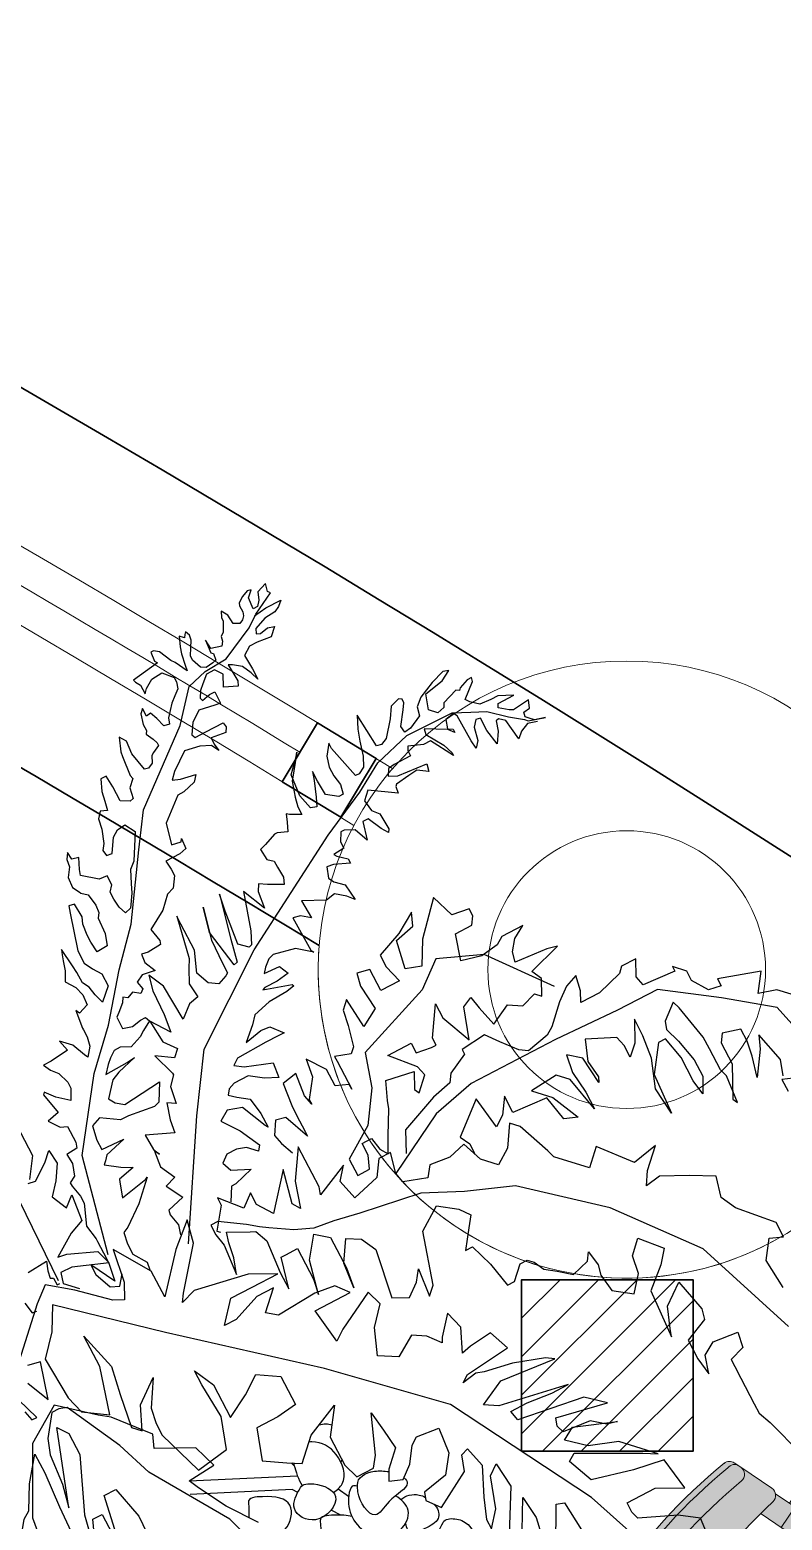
# Model space of a CAD drawing. Header units: millimetres. Extents: x -2729 to 15248, y -12439 to 5292.
# Drawn here: x 5732.9 to 5820.7, y -6808.9 to -6635.1 of the extents above; entities that cross this region are included whole.
import ezdxf

# ---------------------------------------------------------------- set-up
doc = ezdxf.new("R2010")
doc.units = ezdxf.units.MM
for name, color, linetype in [('0-Mek_vrf text', 7, 'Continuous'), ('ARBOLES', 118, 'Continuous'), ('tefris', 39, 'Continuous')]:
    doc.layers.add(name, color=color, linetype=linetype)
for name, color, linetype, lineweight in [('ANKRAJ PLAKASI_Ном_пера__80', 7, 'Continuous', 13), ('CAM', 155, 'Continuous', 15), ('DUVAR 2_Ном_пера__60', 7, 'Continuous', 35), ('kolon_Ном_пера__60', 7, 'Continuous', 35), ('pencere_Ном_пера__80', 7, 'Continuous', 13), ('prekast_Ном_пера__80', 7, 'Continuous', 13)]:
    doc.layers.add(name, color=color, linetype=linetype, lineweight=lineweight)
doc.layers.add('pencere_Ном_пера__135', color=7, linetype='Continuous', lineweight=35, true_color=0x583767)

# ---------------------------------------------------------------- blocks, each defined once
blk = doc.blocks.new('dfgbdf')
at = {"layer": 'tefris', "color": 250, "lineweight": 9}
for p, q in [((-2454111.62, 525210.16), (-2454111.65, 525205.77)), ((-2454111.62, 525210.16), (-2454111.65, 525205.77)), ((-2454111.62, 525210.16), (-2454111.61, 525211.07)), ((-2454072.02, 525209.87), (-2454072.05, 525205.49)), ((-2454072.02, 525209.87), (-2454072.05, 525205.49)), ((-2454072.02, 525209.87), (-2454072.01, 525210.79)), ((-2454111.39, 525199.81), (-2454111.36, 525205.05)), ((-2454108.46, 525205.12), (-2454108.49, 525199.79)), ((-2454075.26, 525204.88), (-2454075.29, 525199.55)), ((-2454072.39, 525199.53), (-2454072.36, 525204.77)), ((-2454112.99, 525203.12), (-2454113, 525201.12)), ((-2454112.99, 525203.12), (-2454111.37, 525203.11)), ((-2454111.38, 525202.31), (-2454108.48, 525202.29)), ((-2454108.38, 525202.09), (-2454108.39, 525199.79)), ((-2454075.38, 525201.85), (-2454075.39, 525199.55)), ((-2454075.28, 525202.05), (-2454072.38, 525202.03)), ((-2454070.76, 525202.82), (-2454072.37, 525202.83)), ((-2454070.76, 525202.82), (-2454070.77, 525200.82)), ((-2454114.36, 525164.5), (-2454111.39, 525199.81)), ((-2454113, 525201.12), (-2454113.58, 525190.26)), ((-2454113, 525201.12), (-2454111.38, 525201.11)), ((-2454111.39, 525199.81), (-2454108.39, 525199.79)), ((-2454075.39, 525199.55), (-2454072.39, 525199.53)), ((-2454070.77, 525200.82), (-2454072.39, 525200.83)), ((-2454069.9, 525163.74), (-2454072.39, 525199.53)), ((-2454070.77, 525200.82), (-2454070.35, 525189.95)), ((-2454113.58, 525190.26), (-2454112.2, 525190.25)), ((-2454070.35, 525189.95), (-2454071.73, 525189.96))]:
    blk.add_line(p, q, dxfattribs=at)
for centre, radius, start, end in [((-2454092.41, 525148.78), 65.89, 89.4588, 106.2935), ((-2454092.41, 525148.78), 65.19, 89.4588, 106.2935), ((-2454092.11, 525148.78), 65.89, 72.885, 89.7197), ((-2454092.11, 525148.78), 65.19, 72.885, 89.7197), ((-2454110.61, 525211.06), 1, 106.425, 179.5893), ((-2454092.43, 525145.74), 65.93, 89.4589, 105.7679), ((-2454092.13, 525145.74), 65.93, 73.4107, 89.7196), ((-2454073.01, 525210.8), 1, 359.5893, 72.7536), ((-2454110.95, 525210.55), 0.665, 128.1843, 174.5564), ((-2454110.62, 525210.15), 1, 179.5893, 285.8993), ((-2454110.48, 525209.9), 1.47, 98.722, 127.3174), ((-2454073.02, 525209.88), 1, 253.2792, 359.5893), ((-2454073.17, 525209.64), 1.47, 51.8612, 80.4566), ((-2454072.68, 525210.27), 0.665, 4.6222, 50.9943), ((-2454092.61, 525121.38), 85.29, 89.4885, 102.0701), ((-2454092.31, 525121.38), 85.29, 77.1085, 89.69), ((-2454110.65, 525205.76), 1, 179.5893, 282.1717), ((-2454073.05, 525205.49), 1, 257.0069, 359.5893), ((-2454092.45, 525122.75), 80.92, 77.8244, 101.3542), ((-2454072.89, 525163.53), 3, 344.9839, 3.988)]:
    blk.add_arc(centre, radius, start, end, dxfattribs=at)
blk = doc.blocks.new('fgvbhfgjh')
h = blk.add_hatch(color=18)
h.set_gradient(color1=(8, 8, 8), color2=(145, 145, 145), one_color=1, tint=0.41, name='INVCURVED')
h.paths.add_polyline_path([(-2451483.2, 521668.87), (-2451413.2, 521668.87), (-2451413.2, 521598.87), (-2451483.2, 521598.87)])
blk.add_lwpolyline([(-2451483.2, 521668.87), (-2451413.2, 521668.87), (-2451413.2, 521598.87), (-2451483.2, 521598.87), (-2451483.2, 521668.87)])
blk = doc.blocks.new('mmmm')
at = {"layer": 'tefris'}
h = blk.add_hatch(color=18, dxfattribs=at)
h.set_gradient(color1=(8, 8, 8), color2=(92, 92, 92), one_color=1, tint=0.36, name='CYLINDER')
edge = h.paths.add_edge_path()
edge.add_ellipse((-2457679.19, 522983.97), major_axis=(-0.707, 0.707), ratio=1, start_angle=224.6289, end_angle=297.7943, ccw=False)
edge.add_line((-2457678.19, 522983.96), (-2457678.19, 522983.44))
edge.add_ellipse((-2457678.86, 522983.44), major_axis=(0.47, 0.47), ratio=1, start_angle=314.6299, end_angle=369.2071)
edge.add_ellipse((-2457679.34, 522982.81), major_axis=(1.04, 1.04), ratio=1, start_angle=8.3402, end_angle=35.4972)
edge.add_ellipse((-2457698.24, 522921.93), major_axis=(46.1, 46.1), ratio=1, start_angle=27.9257, end_angle=44.7604)
edge.add_ellipse((-2457698.54, 522921.93), major_axis=(46.1, 46.1), ratio=1, start_angle=44.4995, end_angle=61.3342)
edge.add_ellipse((-2457716.65, 522983.05), major_axis=(1.04, 1.04), ratio=1, start_angle=53.7627, end_angle=80.9197)
edge.add_ellipse((-2457717.13, 522983.69), major_axis=(-0.47, 0.47), ratio=1, start_angle=-9.9472, end_angle=39.5971)
edge.add_line((-2457717.79, 522983.75), (-2457717.79, 522984.21))
edge.add_ellipse((-2457716.79, 522984.21), major_axis=(0.707, 0.707), ratio=1, start_angle=61.4656, end_angle=134.6299, ccw=False)
edge.add_ellipse((-2457698.54, 522921.93), major_axis=(-46.59, 46.59), ratio=1, start_angle=314.4995, end_angle=331.3342, ccw=False)
edge.add_ellipse((-2457698.24, 522921.93), major_axis=(-46.59, 46.59), ratio=1, start_angle=297.9257, end_angle=314.7604, ccw=False)
edge = h.paths.add_edge_path()
edge.add_ellipse((-2457761.93, 522875.6), major_axis=(119.34, 37.18), ratio=0.426528, start_angle=36.9823, end_angle=62.2927)
edge.add_line((-2457720.48, 522937.96), (-2457717.56, 522972.95))
edge.add_line((-2457717.56, 522972.95), (-2457714.56, 522972.93))
edge.add_line((-2457714.56, 522972.93), (-2457714.55, 522975.23))
edge.add_ellipse((-2457698.56, 522895.9), major_axis=(57.22, 57.22), ratio=1, start_angle=392.8651, end_angle=416.3948, ccw=False)
edge.add_line((-2457681.55, 522975.02), (-2457681.56, 522972.72))
edge.add_line((-2457681.56, 522972.72), (-2457678.56, 522972.7))
edge.add_line((-2457678.56, 522972.7), (-2457676.04, 522936.91))
edge.add_ellipse((-2457679.03, 522936.7), major_axis=(2.12, 2.12), ratio=1, start_angle=300.0312, end_angle=319.0287, ccw=False)
edge = h.paths.add_edge_path()
edge.add_ellipse((-2457716.82, 522978.91), major_axis=(-0.707, 0.707), ratio=1, start_angle=44.6284, end_angle=147.0115, ccw=False)
edge.add_line((-2457717.82, 522978.91), (-2457717.79, 522983.3))
edge.add_ellipse((-2457716.79, 522983.3), major_axis=(0.707, 0.707), ratio=1, start_angle=134.6299, end_angle=240.94)
edge.add_ellipse((-2457698.56, 522918.9), major_axis=(-46.62, 46.62), ratio=1, start_angle=314.4996, end_angle=330.8086, ccw=False)
edge.add_ellipse((-2457698.26, 522918.9), major_axis=(46.62, 46.62), ratio=1, start_angle=388.4513, end_angle=404.7603, ccw=False)
edge.add_ellipse((-2457679.19, 522983.05), major_axis=(0.707, 0.707), ratio=1, start_angle=208.3199, end_angle=314.6281)
edge.add_line((-2457678.19, 522983.05), (-2457678.22, 522978.66))
edge.add_ellipse((-2457679.22, 522978.66), major_axis=(0.707, 0.707), ratio=1, start_angle=212.2484, end_angle=314.6299, ccw=False)
edge.add_ellipse((-2457698.42, 522894.54), major_axis=(60.31, 60.31), ratio=1, start_angle=32.1468, end_angle=44.7307)
edge.add_ellipse((-2457698.72, 522894.54), major_axis=(-60.31, 60.31), ratio=1, start_angle=-45.4708, end_angle=-32.8869)
edge = h.paths.add_edge_path()
edge.add_ellipse((-2457698.24, 522921.93), major_axis=(46.1, 46.1), ratio=1, start_angle=387.9257, end_angle=404.7604, ccw=False)
edge.add_ellipse((-2457679.34, 522982.81), major_axis=(-1.04, 1.04), ratio=1, start_angle=276.9019, end_angle=305.4972, ccw=False)
edge.add_ellipse((-2457678.86, 522983.44), major_axis=(-0.47, 0.47), ratio=1, start_angle=224.6299, end_angle=276.035, ccw=False)
edge.add_line((-2457678.19, 522983.44), (-2457678.19, 522983.05))
edge.add_line((-2457678.19, 522983.05), (-2457678.19, 522983.05))
edge.add_ellipse((-2457679.19, 522983.05), major_axis=(-0.707, 0.707), ratio=1, start_angle=118.5788, end_angle=224.6281, ccw=False)
edge.add_ellipse((-2457698.26, 522918.9), major_axis=(46.62, 46.62), ratio=1, start_angle=28.4474, end_angle=44.7603)
edge.add_ellipse((-2457698.56, 522918.9), major_axis=(-46.62, 46.62), ratio=1, start_angle=-45.5004, end_angle=-29.1875)
edge.add_ellipse((-2457716.79, 522983.3), major_axis=(0.707, 0.707), ratio=1, start_angle=134.6299, end_angle=240.6811, ccw=False)
edge.add_line((-2457717.79, 522983.3), (-2457717.79, 522983.75))
edge.add_ellipse((-2457717.13, 522983.69), major_axis=(0.47, 0.47), ratio=1, start_angle=83.2249, end_angle=129.5971, ccw=False)
edge.add_ellipse((-2457716.65, 522983.05), major_axis=(1.04, 1.04), ratio=1, start_angle=413.7627, end_angle=442.358, ccw=False)
edge.add_ellipse((-2457698.54, 522921.93), major_axis=(46.1, 46.1), ratio=1, start_angle=404.4995, end_angle=421.3342, ccw=False)
h.paths.add_polyline_path([(-2457718.36, 522963.39), (-2457719.74, 522963.4), (-2457719.17, 522974.26), (-2457717.55, 522974.25), (-2457717.56, 522972.95)])
h.paths.add_polyline_path([(-2457676.51, 522963.12), (-2457677.89, 522963.13), (-2457678.56, 522972.7), (-2457678.55, 522974), (-2457676.94, 522973.99)])
h.paths.add_polyline_path([(-2457678.54, 522976), (-2457676.92, 522975.99), (-2457676.94, 522973.99), (-2457678.55, 522974)])
h.paths.add_polyline_path([(-2457717.55, 522974.25), (-2457719.17, 522974.26), (-2457719.15, 522976.26), (-2457717.54, 522976.25)])
edge = h.paths.add_edge_path()
edge.add_line((-2457714.64, 522975.43), (-2457717.54, 522975.45))
edge.add_line((-2457717.54, 522975.45), (-2457717.53, 522978.2))
edge.add_ellipse((-2457716.82, 522978.91), major_axis=(-0.707, 0.707), ratio=1, start_angle=90.2029, end_angle=147.2123)
edge.add_ellipse((-2457698.72, 522894.54), major_axis=(-60.31, 60.31), ratio=1, start_angle=325.7504, end_angle=327.1107, ccw=False)
edge.add_line((-2457714.63, 522978.33), (-2457714.64, 522975.43))
h = blk.add_hatch(color=33, dxfattribs=at)
h.set_gradient(color1=(172, 159, 128), one_color=1, tint=1, name='CYLINDER')
h.paths.add_polyline_path([(-2457681.46, 522972.72), (-2457681.44, 522975.22), (-2457678.54, 522975.2), (-2457678.56, 522972.7)])
edge = h.paths.add_edge_path()
edge.add_line((-2457678.54, 522975.2), (-2457681.44, 522975.22))
edge.add_line((-2457681.44, 522975.22), (-2457681.43, 522978.12))
edge.add_ellipse((-2457698.42, 522894.54), major_axis=(60.31, 60.31), ratio=1, start_angle=392.1492, end_angle=393.5095, ccw=False)
edge.add_ellipse((-2457679.22, 522978.66), major_axis=(0.707, 0.707), ratio=1, start_angle=212.0476, end_angle=269.0569)
edge.add_line((-2457678.53, 522977.95), (-2457678.54, 522975.2))
h.paths.add_polyline_path([(-2457717.56, 522972.95), (-2457717.54, 522975.45), (-2457714.64, 522975.43), (-2457714.66, 522972.93)])
h = blk.add_hatch(color=18, dxfattribs=at)
h.set_gradient(color1=(8, 8, 8), color2=(92, 92, 92), one_color=1, tint=0.36, name='CYLINDER')
h.paths.add_polyline_path([(-2457678.89, 522823.98, 0.330551), (-2457678.19, 522824.94), (-2457678.19, 522825.46, -0.242744), (-2457678.47, 522824.92, -0.119053), (-2457679.1, 522824.65, -0.073588), (-2457697.97, 522821.78, -0.073588), (-2457716.87, 522824.4, -0.119053), (-2457717.51, 522824.67, -0.219609), (-2457717.79, 522825.15), (-2457717.79, 522824.68, 0.330546), (-2457717.07, 522823.73, 0.073588), (-2457697.96, 522821.08, 0.073588)])
edge = h.paths.add_edge_path()
edge.add_ellipse((-2457761.93, 522933.3), major_axis=(119.34, -37.18), ratio=0.426528, start_angle=297.7073, end_angle=323.0177, ccw=False)
edge.add_line((-2457720.48, 522870.94), (-2457717.56, 522835.95))
edge.add_line((-2457717.56, 522835.95), (-2457714.56, 522835.97))
edge.add_line((-2457714.56, 522835.97), (-2457714.55, 522833.67))
edge.add_arc((-2457698.56, 522913), 80.92, 258.6052, 282.1349)
edge.add_line((-2457681.55, 522833.88), (-2457681.56, 522836.18))
edge.add_line((-2457681.56, 522836.18), (-2457678.56, 522836.2))
edge.add_line((-2457678.56, 522836.2), (-2457676.04, 522871.99))
edge.add_arc((-2457679.03, 522872.2), 3, -4.0287, 14.9688)
h.paths.add_polyline_path([(-2457716.61, 522830.97, 0.479029), (-2457717.82, 522829.99), (-2457717.79, 522825.6, -0.500272), (-2457716.52, 522826.57, 0.071282), (-2457697.98, 522824.08, 0.071282), (-2457679.48, 522826.81, -0.500262), (-2457678.19, 522825.85), (-2457678.22, 522830.24, 0.479021), (-2457679.44, 522831.21, -0.054963), (-2457698.02, 522829.08, -0.054963)])
h.paths.add_polyline_path([(-2457697.97, 522821.78, 0.073588), (-2457679.1, 522824.65, 0.125422), (-2457678.44, 522824.94, 0.228135), (-2457678.19, 522825.46), (-2457678.19, 522825.85), (-2457678.19, 522825.85, 0.49885), (-2457679.48, 522826.81, -0.071299), (-2457697.98, 522824.08, -0.071299), (-2457716.52, 522826.57, 0.49886), (-2457717.79, 522825.6), (-2457717.79, 522825.15, 0.205144), (-2457717.54, 522824.69, 0.125422), (-2457716.87, 522824.4, 0.073588)])
h.paths.add_polyline_path([(-2457718.36, 522845.51), (-2457719.74, 522845.5), (-2457719.17, 522834.64), (-2457717.55, 522834.65), (-2457717.56, 522835.95)])
h.paths.add_polyline_path([(-2457676.51, 522845.78), (-2457677.89, 522845.77), (-2457678.56, 522836.2), (-2457678.55, 522834.9), (-2457676.94, 522834.91)])
h.paths.add_polyline_path([(-2457678.54, 522832.9), (-2457676.92, 522832.91), (-2457676.94, 522834.91), (-2457678.55, 522834.9)])
h.paths.add_polyline_path([(-2457717.55, 522834.65), (-2457719.17, 522834.64), (-2457719.15, 522832.64), (-2457717.54, 522832.65)])
h.paths.add_polyline_path([(-2457714.64, 522833.47), (-2457717.54, 522833.45), (-2457717.53, 522830.7, -0.254011), (-2457716.61, 522830.97, 0.005936), (-2457714.63, 522830.57)])
h = blk.add_hatch(color=33, dxfattribs=at)
h.set_gradient(color1=(172, 159, 128), one_color=1, tint=1, name='CYLINDER')
h.paths.add_polyline_path([(-2457681.46, 522836.18), (-2457681.44, 522833.68), (-2457678.54, 522833.7), (-2457678.56, 522836.2)])
h.paths.add_polyline_path([(-2457678.54, 522833.7), (-2457681.44, 522833.68), (-2457681.43, 522830.78, 0.005936), (-2457679.45, 522831.21, -0.254011), (-2457678.53, 522830.95)])
h.paths.add_polyline_path([(-2457717.56, 522835.95), (-2457717.54, 522833.45), (-2457714.64, 522833.47), (-2457714.66, 522835.97)])
at = {"extrusion": (0, 0, -1), "zscale": -1, "rotation": 90}
blk.add_blockref('fgvbhfgjh', (2979332.75, 2974352.65), dxfattribs=at)
at = {"layer": 'tefris', "rotation": 0.0406654588504009}
blk.add_blockref('dfgbdf', (-3234.03, -484.93), dxfattribs=at)
at = {"layer": 'tefris', "xscale": -1, "rotation": 179.9593345443883}
blk.add_blockref('dfgbdf', (-3234.03, 1046293.83), dxfattribs=at)
blk = doc.blocks.new('drudtu')
at = {"layer": 'ARBOLES', "color": 104}
for points in [[(-13.9621, 0.1488), (-13.9573, 0.3143)], [(-13.9987, 0.1829), (-13.9646, 0.1853), (-13.9694, 0.1707), (-13.9719, 0.1585), (-13.967, 0.1561), (-13.967, 0.1439), (-13.9621, 0.1439)], [(-13.9061, 0.3873), (-13.9061, 0.3459), (-13.928, 0.3143)], [(-13.9329, 0.3094), (-13.9207, 0.307), (-13.8939, 0.3264), (-13.8793, 0.341), (-13.8769, 0.3167), (-13.8915, 0.2924), (-13.9086, 0.2729), (-13.8964, 0.2461), (-13.8793, 0.2607), (-13.8842, 0.2169), (-13.9086, 0.2072), (-13.9451, 0.1829), (-13.9305, 0.1804), (-13.8842, 0.161), (-13.8769, 0.1366), (-13.9329, 0.1585), (-13.9524, 0.1585), (-13.9573, 0.1415), (-13.9378, 0.122)], [(-13.872, 0.1488), (-13.8355, 0.3094), (-13.7576, 0.4165), (-13.7016, 0.4749), (-13.6456, 0.5455), (-13.5944, 0.6014), (-13.5287, 0.7012), (-13.4921, 0.7547), (-13.3777, 0.8472), (-13.3363, 0.8959), (-13.3022, 0.9056), (-13.2632, 0.9081), (-13.2072, 0.9348), (-13.1877, 0.9494), (-13.1512, 0.9689), (-13.1546, 0.9731), (-13.1515, 0.9857), (-13.1688, 0.9794), (-13.1735, 0.9669), (-13.1798, 0.959), (-13.1876, 0.959), (-13.1861, 0.9778), (-13.1766, 0.9873), (-13.1829, 0.9888), (-13.1939, 0.9841), (-13.2033, 0.9778), (-13.2049, 0.9731), (-13.2049, 0.9622), (-13.2065, 0.9559), (-13.2112, 0.9512), (-13.2175, 0.948), (-13.2269, 0.9527), (-13.2285, 0.9684), (-13.2347, 0.9794), (-13.2394, 0.97), (-13.2394, 0.9637), (-13.2473, 0.948), (-13.2536, 0.9433), (-13.2552, 0.9355), (-13.2599, 0.9292), (-13.2771, 0.9339), (-13.2787, 0.9496), (-13.2803, 0.9276), (-13.2771, 0.9245), (-13.2787, 0.9135), (-13.285, 0.9119), (-13.2976, 0.9104), (-13.3054, 0.9151), (-13.3117, 0.9308), (-13.3117, 0.9386), (-13.3054, 0.9496), (-13.2991, 0.9606), (-13.2976, 0.9684), (-13.3007, 0.9763), (-13.3038, 0.9731), (-13.307, 0.9684), (-13.3133, 0.9747), (-13.3195, 0.959), (-13.3227, 0.948), (-13.3258, 0.9292), (-13.3274, 0.9198), (-13.3384, 0.9402), (-13.3431, 0.9465), (-13.3525, 0.9669), (-13.3604, 0.9731), (-13.3651, 0.9731), (-13.3666, 0.9574), (-13.3635, 0.9527), (-13.4106, 0.9465), (-13.409, 0.9418), (-13.4043, 0.9339), (-13.4043, 0.9182), (-13.3981, 0.9245), (-13.3839, 0.9339), (-13.3651, 0.9355), (-13.3509, 0.9198), (-13.3509, 0.9119), (-13.3541, 0.9009), (-13.3635, 0.8931), (-13.3729, 0.8853), (-13.3886, 0.8664), (-13.3918, 0.857), (-13.4012, 0.8586), (-13.4059, 0.8743), (-13.4106, 0.8868), (-13.4185, 0.8853), (-13.4185, 0.8994), (-13.4248, 0.8931), (-13.4295, 0.8758), (-13.4295, 0.8649), (-13.4326, 0.8601), (-13.4263, 0.8476), (-13.4232, 0.8397), (-13.4232, 0.835), (-13.4357, 0.8288), (-13.4405, 0.8256), (-13.4452, 0.8146), (-13.4546, 0.8099), (-13.4609, 0.8115), (-13.4672, 0.8429), (-13.4656, 0.8649), (-13.4734, 0.8758), (-13.4813, 0.8539), (-13.4829, 0.846), (-13.486, 0.8131), (-13.4844, 0.8068), (-13.4954, 0.7958), (-13.4986, 0.7785), (-13.5048, 0.777), (-13.519, 0.7848), (-13.519, 0.8099), (-13.5205, 0.8303), (-13.53, 0.8303), (-13.5378, 0.8115), (-13.541, 0.7958), (-13.5441, 0.7801), (-13.5551, 0.7848), (-13.5629, 0.7754), (-13.5661, 0.7581), (-13.5739, 0.7362), (-13.5802, 0.7268), (-13.5786, 0.7173), (-13.5692, 0.7158), (-13.5551, 0.7377), (-13.5441, 0.7456), (-13.53, 0.7472), (-13.5205, 0.7299), (-13.5441, 0.6891), (-13.5551, 0.6797), (-13.5645, 0.6593), (-13.5708, 0.6451), (-13.5834, 0.6247), (-13.5944, 0.6216), (-13.5991, 0.6342), (-13.6006, 0.6499), (-13.6006, 0.6624), (-13.5928, 0.6718), (-13.5928, 0.6875), (-13.6069, 0.6891), (-13.6305, 0.7079), (-13.6273, 0.7173), (-13.6195, 0.7346), (-13.6305, 0.7377), (-13.632, 0.7503), (-13.6383, 0.7409), (-13.6399, 0.7283), (-13.6493, 0.7142), (-13.6509, 0.6969), (-13.6446, 0.6859), (-13.643, 0.6828), (-13.6336, 0.675), (-13.6305, 0.6546), (-13.632, 0.642), (-13.6368, 0.6342), (-13.6383, 0.6075), (-13.6446, 0.5886), (-13.6634, 0.5871), (-13.665, 0.6059), (-13.665, 0.6185), (-13.6634, 0.6373), (-13.6587, 0.6483), (-13.6603, 0.6718), (-13.6697, 0.6734), (-13.6729, 0.6624), (-13.6901, 0.6028), (-13.6901, 0.5808), (-13.6823, 0.5667), (-13.6729, 0.5526), (-13.6729, 0.5306), (-13.6933, 0.5118), (-13.698, 0.5274), (-13.7011, 0.5431), (-13.7074, 0.5541), (-13.7074, 0.573), (-13.709, 0.5855), (-13.7121, 0.6169), (-13.7153, 0.6091), (-13.7184, 0.5996), (-13.7231, 0.5839), (-13.731, 0.5682), (-13.72, 0.5526), (-13.7153, 0.5369), (-13.7168, 0.5196), (-13.7341, 0.5133), (-13.7373, 0.5196), (-13.7404, 0.4898), (-13.7404, 0.4866), (-13.7404, 0.4741), (-13.7435, 0.4584), (-13.7545, 0.4443), (-13.7577, 0.4505), (-13.7671, 0.4725), (-13.7828, 0.4882), (-13.7781, 0.4694), (-13.8095, 0.4662), (-13.8236, 0.4662), (-13.8173, 0.4537), (-13.8079, 0.4427), (-13.8016, 0.4239), (-13.8016, 0.4129), (-13.8111, 0.3956), (-13.8299, 0.4113), (-13.8425, 0.427), (-13.8456, 0.4239), (-13.8378, 0.3878), (-13.8582, 0.3831), (-13.8456, 0.3658), (-13.8346, 0.3611), (-13.8346, 0.3328), (-13.8378, 0.3234), (-13.8566, 0.3219), (-13.855, 0.3046), (-13.8615, 0.2855), (-13.8725, 0.2792), (-13.8725, 0.2729), (-13.8678, 0.2525), (-13.8678, 0.24), (-13.8819, 0.2054), (-13.8772, 0.1803), (-13.8772, 0.1756), (-13.8772, 0.1552), (-13.8772, 0.1364), (-13.8819, 0.1066), (-13.9039, 0.1474), (-13.9039, 0.1301), (-13.8929, 0.1019), (-13.8788, 0.0956), (-13.8662, 0.1113)], [(-13.1908, 0.9479), (-13.1688, 0.951), (-13.1421, 0.951), (-13.1499, 0.9432), (-13.1594, 0.9385), (-13.1782, 0.9369), (-13.1986, 0.9291), (-13.2018, 0.9212), (-13.1955, 0.9181), (-13.1813, 0.9212), (-13.1704, 0.9181), (-13.1829, 0.9055), (-13.2065, 0.9087), (-13.2206, 0.9087), (-13.2347, 0.8993), (-13.2332, 0.8742), (-13.2332, 0.8553), (-13.2379, 0.8694), (-13.2457, 0.8851), (-13.2583, 0.8946), (-13.2646, 0.8977), (-13.263, 0.8679), (-13.2661, 0.86), (-13.2881, 0.8694), (-13.2787, 0.8883), (-13.2881, 0.9008), (-13.3023, 0.9008), (-13.3148, 0.8898), (-13.3227, 0.882), (-13.329, 0.871), (-13.3274, 0.8663), (-13.3133, 0.8694), (-13.3038, 0.8694), (-13.3038, 0.849), (-13.3133, 0.8506), (-13.34, 0.8553), (-13.3478, 0.849), (-13.3572, 0.8428), (-13.3682, 0.8255), (-13.3651, 0.8192), (-13.3462, 0.8192), (-13.3148, 0.8192), (-13.3133, 0.8114), (-13.318, 0.8035), (-13.3431, 0.8067), (-13.3431, 0.7957), (-13.3415, 0.7831), (-13.3478, 0.7957), (-13.3651, 0.8035), (-13.3902, 0.8082), (-13.42, 0.7863), (-13.4295, 0.7753), (-13.4169, 0.7706), (-13.3918, 0.7659), (-13.3996, 0.7564), (-13.4216, 0.7502), (-13.4326, 0.7502), (-13.4703, 0.7188), (-13.4782, 0.6843), (-13.4624, 0.6811), (-13.4593, 0.6858), (-13.4609, 0.6686), (-13.4734, 0.6654), (-13.4986, 0.6654), (-13.497, 0.6497), (-13.497, 0.6387), (-13.508, 0.6215), (-13.5206, 0.6168), (-13.5394, 0.5979), (-13.5708, 0.5791), (-13.5661, 0.5571), (-13.5677, 0.5509), (-13.5912, 0.5493), (-13.6022, 0.5509), (-13.6038, 0.5367), (-13.5944, 0.5179), (-13.6163, 0.521), (-13.6289, 0.5148), (-13.6258, 0.5006), (-13.632, 0.4959), (-13.643, 0.5038), (-13.654, 0.4991), (-13.6603, 0.5038), (-13.665, 0.4959), (-13.6776, 0.485), (-13.6839, 0.4802), (-13.6839, 0.4598), (-13.6682, 0.4551), (-13.6525, 0.4583), (-13.643, 0.4583), (-13.6399, 0.4504), (-13.6556, 0.441), (-13.665, 0.4347), (-13.6854, 0.4269), (-13.7011, 0.4347), (-13.7121, 0.4347), (-13.7231, 0.4269), (-13.731, 0.419), (-13.742, 0.4065), (-13.7027, 0.4081), (-13.6886, 0.4096), (-13.7216, 0.4002), (-13.7357, 0.3939), (-13.7561, 0.3704), (-13.7498, 0.3594), (-13.7373, 0.35), (-13.6713, 0.3563), (-13.687, 0.328), (-13.6964, 0.3249), (-13.7404, 0.3312), (-13.7545, 0.3312), (-13.7828, 0.35), (-13.7985, 0.3437), (-13.8032, 0.3202), (-13.8032, 0.3029), (-13.764, 0.3013), (-13.8001, 0.2919), (-13.8064, 0.2841), (-13.8111, 0.2794), (-13.7891, 0.2637), (-13.7718, 0.2543), (-13.8001, 0.248), (-13.8016, 0.2433), (-13.8097, 0.2191), (-13.7626, 0.2285), (-13.7595, 0.2301), (-13.7909, 0.1987), (-13.8238, 0.1736), (-13.8333, 0.1689), (-13.8364, 0.1501), (-13.8364, 0.1312), (-13.8223, 0.1093), (-13.8238, 0.0967)]]:
    blk.add_lwpolyline(points, dxfattribs=at)
at = {"layer": 'ARBOLES', "color": 85}
for points in [[(-14.0262, 0.1421), (-14.023, 0.1229), (-14.015, 0.1213)], [(-13.7498, 0.1048), (-13.643, 0.2805), (-13.5833, 0.37), (-13.4389, 0.4736), (-13.2488, 0.5819), (-13.1719, 0.6195), (-13.1248, 0.6478), (-13.0635, 0.665), (-12.9819, 0.6635), (-12.9552, 0.6509), (-12.9316, 0.6399), (-12.9049, 0.6164), (-12.8845, 0.6007), (-12.8798, 0.596), (-12.8531, 0.5881), (-12.8704, 0.5928), (-12.8767, 0.5991), (-12.8814, 0.6038), (-12.8798, 0.6117), (-12.8688, 0.6132), (-12.8641, 0.6258), (-12.8924, 0.6227), (-12.8987, 0.6258), (-12.9128, 0.6368), (-12.9096, 0.6431), (-12.8814, 0.6431), (-12.9049, 0.654), (-12.9175, 0.654), (-12.9363, 0.6556), (-12.9489, 0.6666), (-12.9536, 0.6729), (-12.9301, 0.6933), (-12.9285, 0.6996), (-12.9363, 0.6996), (-12.952, 0.6933), (-12.9552, 0.6901), (-12.9599, 0.6933), (-12.9866, 0.6839), (-12.9897, 0.6776), (-13.0023, 0.6744), (-13.0133, 0.6854), (-13.0054, 0.7105), (-12.9725, 0.7168), (-12.9552, 0.7262), (-12.9646, 0.7294), (-12.9882, 0.7215), (-13.0149, 0.709), (-13.0274, 0.698), (-13.0306, 0.6839), (-13.0526, 0.6729), (-13.0635, 0.6713), (-13.0651, 0.6823), (-13.0494, 0.7043), (-13.0431, 0.7137), (-13.0431, 0.72), (-13.0478, 0.7231), (-13.0635, 0.7184), (-13.0745, 0.7011), (-13.095, 0.676), (-13.1059, 0.6713), (-13.1138, 0.6729), (-13.1185, 0.7309), (-13.1279, 0.7105), (-13.1342, 0.6917), (-13.1405, 0.6682), (-13.1483, 0.6525), (-13.1593, 0.6462), (-13.1656, 0.6462), (-13.1798, 0.7027), (-13.1798, 0.7121), (-13.1923, 0.6948), (-13.197, 0.6776), (-13.197, 0.6619), (-13.1939, 0.6446), (-13.197, 0.6289), (-13.2049, 0.6289), (-13.2222, 0.6415), (-13.2237, 0.6666), (-13.2237, 0.6839), (-13.2284, 0.6697), (-13.2379, 0.6446), (-13.2441, 0.6305), (-13.2536, 0.6336), (-13.2598, 0.6588), (-13.2567, 0.6948), (-13.2363, 0.7168), (-13.2316, 0.7231), (-13.2598, 0.6854), (-13.2677, 0.6603), (-13.2708, 0.6446), (-13.2708, 0.6305), (-13.2881, 0.6399), (-13.2928, 0.6431), (-13.2975, 0.6305), (-13.3038, 0.6164), (-13.3195, 0.6227), (-13.3242, 0.6227), (-13.3446, 0.6148), (-13.3556, 0.6117), (-13.3541, 0.5928), (-13.3446, 0.585), (-13.3446, 0.574), (-13.3431, 0.5552), (-13.3478, 0.5442), (-13.3713, 0.5567), (-13.3839, 0.5646), (-13.3902, 0.5536), (-13.3933, 0.5254), (-13.4106, 0.5646), (-13.4294, 0.5034), (-13.4389, 0.483), (-13.4436, 0.4814), (-13.4577, 0.494), (-13.4514, 0.5505), (-13.4467, 0.5787), (-13.464, 0.5065), (-13.4718, 0.4689), (-13.4781, 0.4673), (-13.4891, 0.5316), (-13.4797, 0.5724), (-13.4923, 0.5191), (-13.4938, 0.4783), (-13.4938, 0.461), (-13.4985, 0.4579), (-13.5142, 0.4516), (-13.5284, 0.461), (-13.5378, 0.483), (-13.5237, 0.5175), (-13.5237, 0.5646), (-13.5237, 0.5787), (-13.5378, 0.5097), (-13.5456, 0.4955), (-13.5566, 0.4736), (-13.5535, 0.4485), (-13.5708, 0.4453), (-13.5912, 0.4281), (-13.5943, 0.4893), (-13.6069, 0.5159), (-13.6132, 0.4908), (-13.6147, 0.4485), (-13.6179, 0.4186), (-13.6399, 0.45), (-13.6367, 0.4108), (-13.621, 0.3904), (-13.632, 0.3794), (-13.6587, 0.3967), (-13.6462, 0.359), (-13.6462, 0.3559), (-13.6587, 0.3417), (-13.6634, 0.3135), (-13.676, 0.3213), (-13.6838, 0.2947), (-13.687, 0.2727), (-13.731, 0.2915), (-13.7294, 0.2648), (-13.7247, 0.2539), (-13.7294, 0.2617), (-13.7325, 0.235), (-13.72, 0.2099), (-13.7388, 0.2036), (-13.7231, 0.1754), (-13.7529, 0.1675), (-13.7545, 0.1597), (-13.7498, 0.1393), (-13.7545, 0.1236)], [(-12.8672, 0.5881), (-12.883, 0.5928), (-12.8971, 0.5866), (-12.9065, 0.5771), (-12.9096, 0.5975), (-12.9112, 0.6132), (-12.9206, 0.6211), (-12.9254, 0.6195), (-12.9301, 0.6038), (-12.9411, 0.5866), (-12.9458, 0.6132), (-12.9458, 0.6352), (-12.9536, 0.6368), (-12.9615, 0.6274), (-12.9662, 0.6054), (-12.974, 0.596), (-12.9756, 0.6101), (-12.9772, 0.6556), (-12.9803, 0.6619), (-12.996, 0.6588), (-13.0007, 0.6446), (-12.9929, 0.6399), (-12.9929, 0.6336), (-13.0007, 0.6431), (-13.0337, 0.6619), (-13.0353, 0.6525), (-13.018, 0.6242), (-13.0117, 0.607), (-13.0117, 0.6023), (-13.0337, 0.6399), (-13.0463, 0.6399), (-13.0698, 0.6493), (-13.073, 0.6431), (-13.073, 0.6336), (-13.1028, 0.6336), (-13.1138, 0.6321), (-13.1201, 0.6211), (-13.1059, 0.6148), (-13.0557, 0.6101), (-13.0588, 0.5975), (-13.0745, 0.6085), (-13.0902, 0.607), (-13.1138, 0.6038), (-13.1169, 0.6007), (-13.1185, 0.5897), (-13.1593, 0.6164), (-13.1719, 0.6038), (-13.1688, 0.585), (-13.1593, 0.574), (-13.1578, 0.5458), (-13.1609, 0.5411), (-13.1688, 0.552), (-13.1798, 0.5756), (-13.1892, 0.5756), (-13.197, 0.5458), (-13.2064, 0.5693), (-13.2222, 0.5771), (-13.2284, 0.5771), (-13.2363, 0.563), (-13.2363, 0.552), (-13.2551, 0.5505), (-13.252, 0.5458), (-13.2379, 0.5332), (-13.2379, 0.5254), (-13.263, 0.5363), (-13.274, 0.5379), (-13.2803, 0.5207), (-13.2755, 0.5112), (-13.2614, 0.4987), (-13.2583, 0.4704), (-13.2677, 0.4814), (-13.2834, 0.494), (-13.2991, 0.4908), (-13.3352, 0.5081), (-13.3336, 0.4767), (-13.3478, 0.4877), (-13.3603, 0.4908), (-13.3588, 0.4312), (-13.3556, 0.4265), (-13.3792, 0.4453), (-13.4153, 0.4532), (-13.4247, 0.45), (-13.4357, 0.4406), (-13.442, 0.4328), (-13.4153, 0.4312), (-13.4075, 0.4155), (-13.4294, 0.4124), (-13.4514, 0.4124), (-13.4561, 0.4108), (-13.4106, 0.3967), (-13.409, 0.3935), (-13.4232, 0.3904), (-13.4561, 0.3888), (-13.486, 0.381), (-13.497, 0.3684), (-13.519, 0.348), (-13.4891, 0.3543), (-13.4734, 0.3527), (-13.4577, 0.3339), (-13.4687, 0.3339), (-13.4907, 0.3339), (-13.5425, 0.3323), (-13.5535, 0.3245), (-13.5394, 0.3151), (-13.4954, 0.2994), (-13.4985, 0.2743), (-13.519, 0.2837), (-13.5409, 0.2994), (-13.5535, 0.2994), (-13.5661, 0.2994), (-13.5771, 0.2947), (-13.5833, 0.2868), (-13.5723, 0.2774), (-13.5551, 0.2648), (-13.5504, 0.2366), (-13.5504, 0.2115), (-13.5535, 0.2162), (-13.5723, 0.2586), (-13.5959, 0.2664), (-13.6132, 0.2554), (-13.5928, 0.2272), (-13.5755, 0.1927), (-13.5818, 0.1848), (-13.5959, 0.1989), (-13.6116, 0.2036), (-13.6289, 0.2036), (-13.6414, 0.1942), (-13.6352, 0.1785), (-13.6053, 0.1644), (-13.6383, 0.155), (-13.6462, 0.155), (-13.6587, 0.133)]]:
    blk.add_lwpolyline(points, dxfattribs=at)
at = {"layer": 'ARBOLES', "color": 108}
blk.add_lwpolyline([(-13.0392, 0.1993), (-13.1154, 0.2967), (-13.1874, 0.3263), (-13.2298, 0.2925), (-13.3569, 0.2459), (-13.3738, 0.1909), (-13.4077, 0.1401), (-13.4586, 0.1062), (-13.4586, 0.0766), (-13.4374, 0.0766), (-13.4289, 0.0977), (-13.4289, 0.1189), (-13.412, 0.1189), (-13.4077, 0.0977), (-13.3993, 0.085), (-13.3865, 0.1104), (-13.3654, 0.1485), (-13.3611, 0.1612), (-13.3484, 0.1909), (-13.3018, 0.1824), (-13.3145, 0.157), (-13.3103, 0.1485), (-13.2891, 0.1697), (-13.2933, 0.1866), (-13.3272, 0.2247), (-13.2849, 0.2247), (-13.2849, 0.2078), (-13.2595, 0.2036), (-13.251, 0.2036), (-13.251, 0.2163), (-13.2213, 0.2628), (-13.2213, 0.2374), (-13.2001, 0.1866), (-13.1832, 0.2374), (-13.1663, 0.2459), (-13.162, 0.2247), (-13.1536, 0.1909), (-13.1197, 0.2078), (-13.0985, 0.1951), (-13.0731, 0.2036), (-13.0646, 0.1951), (-13.0519, 0.2205), (-13.0604, 0.2374), (-13.0053, 0.2544), (-13.0222, 0.2586), (-13.0773, 0.2628), (-13.0731, 0.2798), (-13.0604, 0.2967), (-13.0392, 0.3094), (-13.0773, 0.3094), (-13.09, 0.3009), (-13.1197, 0.2967), (-13.1536, 0.3052), (-13.1408, 0.3475), (-13.1112, 0.3475), (-13.1027, 0.3602), (-13.1027, 0.3729), (-13.1324, 0.3771), (-13.1451, 0.4152), (-13.1917, 0.3644), (-13.2129, 0.3263), (-13.2383, 0.3348), (-13.2298, 0.3814), (-13.1959, 0.3898), (-13.1874, 0.411), (-13.2213, 0.3898), (-13.2637, 0.3729), (-13.2637, 0.3517), (-13.2552, 0.3221), (-13.2891, 0.3221), (-13.2891, 0.3602), (-13.3103, 0.3644), (-13.3145, 0.3433), (-13.3103, 0.3009), (-13.3399, 0.284), (-13.3442, 0.3348), (-13.3569, 0.3221), (-13.3611, 0.2967), (-13.3696, 0.2628), (-13.3781, 0.2544), (-13.4035, 0.2628), (-13.4035, 0.2544), (-13.4035, 0.2036), (-13.4035, 0.212), (-13.4247, 0.2205), (-13.4247, 0.2501), (-13.4459, 0.2798), (-13.4501, 0.2501), (-13.4713, 0.2205), (-13.4713, 0.212), (-13.4755, 0.229), (-13.4713, 0.2671), (-13.4967, 0.2628), (-13.5009, 0.2247), (-13.5009, 0.2078), (-13.5009, 0.1782), (-13.5009, 0.1697), (-13.5179, 0.212), (-13.5348, 0.2163), (-13.5475, 0.1951), (-13.5433, 0.1782), (-13.5348, 0.157)], dxfattribs=at)
at = {"layer": 'ARBOLES', "color": 92}
for points in [[(-12.7087, 0.0131), (-12.7257, 0.03), (-12.7553, 0.0385), (-12.7342, 0.0681), (-12.8019, 0.0893), (-12.8019, 0.0766), (-12.8231, 0.0808), (-12.8401, 0.1062), (-12.8401, 0.1231), (-12.857, 0.1401), (-12.857, 0.1316), (-12.9121, 0.1358), (-12.9163, 0.1528), (-12.9036, 0.1782), (-12.929, 0.1782), (-12.9375, 0.1697), (-12.9799, 0.157), (-13.0138, 0.157), (-13.0053, 0.1739), (-13.001, 0.1993), (-13.0222, 0.1909), (-13.0434, 0.1739), (-13.0731, 0.1443), (-13.0858, 0.1358), (-13.1239, 0.1274), (-13.1366, 0.1358), (-13.1578, 0.1612), (-13.1747, 0.1824), (-13.2171, 0.1782), (-13.2171, 0.1697), (-13.251, 0.1528), (-13.2595, 0.1401), (-13.2933, 0.1316), (-13.3569, 0.1062), (-13.3738, 0.0723)], [(-13.3061, -0.7107), (-13.3654, -0.554), (-13.4967, -0.317), (-13.6492, -0.173), (-13.8483, -0.0037), (-13.9881, 0.1191), (-14.0093, 0.081), (-14.0389, 0.0471), (-14.0347, -0.0249), (-14.0262, -0.0545), (-13.9881, -0.0799), (-13.9669, -0.0037), (-13.9669, 0.0513), (-13.95, -0.0122), (-13.9584, -0.0587), (-13.9669, -0.1138), (-13.9542, -0.1265), (-13.9372, -0.0884), (-13.8991, -0.0587), (-13.9245, -0.1011), (-13.9288, -0.1265), (-13.9288, -0.1476), (-13.9034, -0.2238), (-13.8483, -0.2154), (-13.8313, -0.1646), (-13.8356, -0.1053), (-13.8356, -0.0799), (-13.8186, -0.1138), (-13.8186, -0.173), (-13.7805, -0.1519), (-13.7509, -0.1307), (-13.717, -0.1519), (-13.717, -0.2027), (-13.7509, -0.2069), (-13.789, -0.2069), (-13.8059, -0.2577), (-13.772, -0.2789), (-13.7509, -0.2916), (-13.717, -0.2577), (-13.6619, -0.2323), (-13.6915, -0.2746), (-13.6915, -0.2873), (-13.6915, -0.3254), (-13.6831, -0.3508), (-13.6534, -0.3508), (-13.6407, -0.3339), (-13.6153, -0.2704), (-13.6111, -0.3043), (-13.6068, -0.3381), (-13.6322, -0.3635), (-13.6407, -0.3805), (-13.6195, -0.3889), (-13.5983, -0.372), (-13.5814, -0.3466), (-13.5687, -0.3381), (-13.5306, -0.3424), (-13.5348, -0.3847), (-13.556, -0.4143), (-13.5983, -0.4228), (-13.6026, -0.4355), (-13.5856, -0.4567), (-13.5263, -0.4228), (-13.5179, -0.3974), (-13.5052, -0.3932), (-13.4967, -0.427), (-13.5179, -0.4736), (-13.5306, -0.5075), (-13.5306, -0.5244), (-13.5094, -0.499), (-13.4924, -0.4482), (-13.4755, -0.4355), (-13.4713, -0.4778), (-13.5094, -0.5456)], [(-13.4882, -0.5498), (-13.4628, -0.5032), (-13.4586, -0.5413), (-13.467, -0.5879)], [(-13.4543, -0.6006), (-13.4204, -0.5371), (-13.4077, -0.5413), (-13.4035, -0.5921)], [(-13.2298, -0.7107), (-13.2256, -0.6641), (-13.2552, -0.6429), (-13.3145, -0.6175), (-13.3188, -0.6048), (-13.3188, -0.5879), (-13.2679, -0.5879), (-13.2256, -0.6091), (-13.234, -0.554), (-13.2849, -0.5456), (-13.3526, -0.5286), (-13.3696, -0.4863), (-13.3569, -0.4778), (-13.2595, -0.5286), (-13.2383, -0.5413), (-13.2849, -0.4948), (-13.3315, -0.4778), (-13.3611, -0.4524), (-13.3399, -0.4397), (-13.2722, -0.4651), (-13.2891, -0.4609), (-13.3103, -0.444), (-13.3569, -0.4397), (-13.3611, -0.427), (-13.3569, -0.4143), (-13.2722, -0.4313), (-13.3018, -0.4059), (-13.412, -0.3889), (-13.4162, -0.372), (-13.3865, -0.372), (-13.3442, -0.3762), (-13.3145, -0.3762), (-13.4289, -0.3551), (-13.4501, -0.3424), (-13.4077, -0.3212), (-13.3145, -0.3297), (-13.3272, -0.3212), (-13.3781, -0.3043), (-13.4247, -0.2958), (-13.4374, -0.2916), (-13.4628, -0.2958), (-13.4501, -0.2873), (-13.3738, -0.2789), (-13.3865, -0.245), (-13.4247, -0.2492), (-13.4416, -0.2535), (-13.4247, -0.2154), (-13.4331, -0.1857), (-13.4586, -0.2154), (-13.4628, -0.2238), (-13.4797, -0.2027), (-13.5009, -0.19), (-13.5348, -0.2111), (-13.5645, -0.1942), (-13.5475, -0.1519), (-13.5221, -0.1222), (-13.5306, -0.0968), (-13.5941, -0.1307), (-13.6111, -0.1434), (-13.6195, -0.0841), (-13.5941, -0.0841), (-13.556, -0.0841), (-13.5729, -0.063), (-13.6068, -0.0587), (-13.6746, -0.063), (-13.6915, -0.0503), (-13.6619, -0.0206), (-13.6915, -0.0206), (-13.7381, -0.0376), (-13.7593, -0.0376), (-13.7297, -0.0037), (-13.6915, -0.0037), (-13.6449, -0.0037), (-13.6873, 0.0175), (-13.7763, 0.0344), (-13.8017, 0.0259), (-13.7932, 0.0386), (-13.7424, 0.1021), (-13.7339, 0.1402), (-13.772, 0.1064), (-13.8229, 0.0471), (-13.8229, 0.0937), (-13.861, 0.1529), (-13.8695, 0.0979), (-13.8822, 0.0725), (-13.8991, 0.081), (-13.9457, 0.1233), (-13.9838, 0.1529), (-14.0093, 0.1318), (-14.077, 0.064)], [(-14.0813, 0.0259), (-14.0643, -0.0122), (-14.0474, 0.0471), (-14.0686, 0.0513)], [(-14.1067, -0.0122), (-14.1025, -0.0291), (-14.094, -0.0291), (-14.1067, 0.009)], [(-12.6833, -0.2028), (-12.6918, -0.1012), (-12.7299, -0.0293), (-12.7384, 0.0046), (-12.8104, 0.0596), (-12.8951, 0.1189), (-12.9672, 0.1189), (-13.0773, 0.1231), (-13.2298, 0.1231), (-13.3018, 0.1062), (-13.4035, 0.0512)], [(-12.7511, -0.1139), (-12.785, -0.1012), (-12.785, -0.1224)], [(-12.7808, -0.097), (-12.7723, -0.0716), (-12.785, -0.0208), (-12.7935, -0.042), (-12.8189, -0.0801), (-12.8104, -0.0462), (-12.8062, -0.0208), (-12.8062, 0.0004), (-12.8358, 0.0088), (-12.8443, -0.0039), (-12.8443, -0.042), (-12.8697, -0.0928), (-12.8655, -0.1012), (-12.8613, -0.0547), (-12.8655, -0.042), (-12.8655, -0.0039), (-12.8655, 0.0173), (-12.8782, 0.0766), (-12.8824, 0.0893), (-12.9079, 0.0681), (-12.9121, 0.0554), (-12.9036, 0.03), (-12.8951, -0.0081), (-12.8951, -0.0377), (-12.9079, -0.0631), (-12.9121, -0.0377), (-12.9121, 0.0046), (-12.9206, 0.0427), (-12.9333, 0.0427), (-12.9629, 0.0004), (-12.9672, -0.0674), (-12.9714, -0.0208), (-12.9544, 0.0258), (-12.9502, 0.0639), (-12.9502, 0.0935), (-12.9672, 0.0596), (-12.9841, 0.0427), (-12.9841, 0.0639), (-12.9883, 0.0808), (-13.0349, 0.102), (-13.0476, 0.0681), (-13.0434, 0.0385), (-13.0476, 0.03), (-13.0519, 0.0766), (-13.0731, 0.0935), (-13.0773, 0.0639), (-13.0731, 0.0258), (-13.0731, -0.0039), (-13.0858, 0.0554), (-13.1027, 0.0723), (-13.1493, 0.0681), (-13.1239, 0.0427), (-13.1027, -0.0039), (-13.1239, 0.0046), (-13.1324, 0.0469), (-13.1917, 0.0512), (-13.1917, 0.0808), (-13.2086, 0.0554), (-13.2256, 0.0427), (-13.234, 0.0977), (-13.2849, 0.0554), (-13.2764, 0.0385), (-13.2764, 0.0215)]]:
    blk.add_lwpolyline(points, dxfattribs=at)
at = {"layer": 'ARBOLES', "color": 72}
for points in [[(-12.9587, -0.4568), (-13.0222, -0.2833), (-13.1239, -0.1563), (-13.2425, -0.0547), (-13.3188, -0.025), (-13.3823, 0.0046), (-13.484, 0.0215), (-13.5263, 0.03), (-13.5602, 0.0342), (-13.5899, 0.0469), (-13.6238, 0.0681), (-13.6365, 0.0766), (-13.6534, 0.0893), (-13.6916, 0.1147), (-13.7043, 0.1147), (-13.7043, 0.0977), (-13.7, 0.0766), (-13.7043, 0.0258), (-13.6958, 0.0512), (-13.6916, 0.0766), (-13.6873, 0.0935), (-13.6534, 0.0766), (-13.645, 0.0723), (-13.6365, 0.0512), (-13.6407, -0.0039), (-13.6407, -0.0335), (-13.628, 0.0173), (-13.6195, 0.0173), (-13.5984, 0.0173), (-13.5984, -0.0377), (-13.6026, -0.0631), (-13.5899, -0.0081), (-13.5645, 0.0258), (-13.5433, 0.0088), (-13.5433, -0.0462), (-13.5475, -0.0801), (-13.5433, -0.0377), (-13.5221, -0.0039), (-13.5009, -0.0166), (-13.4882, -0.042), (-13.5009, -0.1224), (-13.4755, -0.1351), (-13.4543, -0.1182), (-13.4416, -0.1012), (-13.4459, -0.1478), (-13.4331, -0.1351), (-13.4077, -0.0504), (-13.3696, -0.025), (-13.3399, -0.0462), (-13.3272, -0.0631), (-13.3399, -0.0801), (-13.3611, -0.1097), (-13.3484, -0.1097), (-13.3357, -0.1478), (-13.3272, -0.1901), (-13.3145, -0.1901), (-13.2933, -0.169), (-13.2806, -0.169), (-13.2722, -0.1774), (-13.2637, -0.1944), (-13.2467, -0.2071), (-13.2256, -0.224), (-13.1959, -0.2155), (-13.1874, -0.2028), (-13.1832, -0.2282), (-13.1874, -0.2452), (-13.1832, -0.2748), (-13.1536, -0.296), (-13.1324, -0.2706), (-13.1281, -0.2409), (-13.107, -0.2198), (-13.0773, -0.2536), (-13.0942, -0.2748), (-13.1281, -0.3044), (-13.1324, -0.3849), (-13.1281, -0.3722), (-13.1154, -0.3383), (-13.0815, -0.3129), (-13.0688, -0.3679), (-13.0731, -0.3849), (-13.1112, -0.4018), (-13.1112, -0.4357), (-13.107, -0.4653), (-13.0985, -0.4357), (-13.0773, -0.423), (-13.0349, -0.4272), (-13.0392, -0.4526), (-13.0646, -0.4611), (-13.0646, -0.4738), (-13.0646, -0.4949), (-13.0646, -0.5415), (-13.0646, -0.5584), (-13.0561, -0.5796), (-13.0349, -0.6474)], [(-12.9375, -0.3976), (-12.9417, -0.3468), (-12.9206, -0.3171), (-12.8994, -0.3256), (-12.8994, -0.3002), (-12.946, -0.2494), (-12.9587, -0.224), (-12.9502, -0.1901), (-12.9883, -0.169), (-13.0307, -0.1478), (-13.0561, -0.152), (-13.0434, -0.1309), (-13.0138, -0.1012), (-13.0561, -0.1097), (-13.0985, -0.0589), (-13.1239, -0.0843), (-13.1663, -0.042), (-13.1705, -0.0293), (-13.1917, 0.0258), (-13.2044, 0.0385), (-13.2256, 0.0046), (-13.251, -0.0123), (-13.2722, 0.0088), (-13.2849, 0.0427), (-13.3145, 0.0342), (-13.3484, 0.0385), (-13.3611, 0.0215), (-13.3993, 0.0342), (-13.4035, 0.0512), (-13.395, 0.085), (-13.4162, 0.085), (-13.4331, 0.0596), (-13.4797, 0.0469), (-13.4882, 0.0808), (-13.4713, 0.102), (-13.5263, 0.0766), (-13.5221, 0.0893), (-13.5221, 0.1612), (-13.5518, 0.1147), (-13.5645, 0.0723), (-13.5729, 0.085), (-13.5602, 0.1401), (-13.6068, 0.085), (-13.6238, 0.1104), (-13.6238, 0.1316), (-13.645, 0.1147), (-13.6746, 0.1485), (-13.6746, 0.1358), (-13.7, 0.102), (-13.6958, 0.0977)], [(-13.8737, -0.3847), (-13.8949, -0.317), (-13.9754, -0.19), (-13.9966, -0.1307), (-14.0432, -0.0376), (-14.0559, -0.0333), (-14.0686, -0.0333), (-14.094, -0.0672), (-14.1025, -0.0926), (-14.1067, -0.1434), (-14.1152, -0.1815), (-14.0728, -0.0587), (-14.0601, -0.0757), (-14.0601, -0.1138), (-14.0982, -0.2027), (-14.1067, -0.245)], [(-14.1067, -0.2577), (-14.0898, -0.2154), (-14.0728, -0.2154), (-14.0728, -0.2831), (-14.0559, -0.19), (-14.0347, -0.19), (-14.022, -0.245), (-14.0262, -0.3635)], [(-13.8568, -0.3424), (-13.8906, -0.2958), (-13.9161, -0.2492), (-13.9245, -0.2323), (-13.8779, -0.2281), (-13.8906, -0.19), (-13.95, -0.1603), (-13.9415, -0.1392), (-13.9881, -0.0841), (-14.005, -0.0714), (-14.0601, -0.0249), (-14.1194, -0.063), (-14.1745, -0.1688), (-14.2041, -0.4016)], [(-14.2253, -0.2154), (-14.1872, -0.1646), (-14.1745, -0.1561), (-14.1533, -0.118), (-14.1236, -0.0799), (-14.1236, -0.1138), (-14.1279, -0.173), (-14.1321, -0.2704)]]:
    blk.add_lwpolyline(points, dxfattribs=at)
at = {"layer": 'ARBOLES'}
for points in [[(-13.9245, -0.2323), (-13.7669, -0.3053)], [(-13.7788, -0.3292), (-13.7847, -0.3207), (-13.9333, -0.2525)], [(-13.7184, -0.354), (-13.7092, -0.372)], [(-13.7345, -0.3931), (-13.7443, -0.379)]]:
    blk.add_lwpolyline(points, dxfattribs=at)
at = {"layer": 'ARBOLES', "color": 92}
for points in [[(-13.6804, -0.2587), (-13.685, -0.2543), (-13.6913, -0.2511), (-13.6984, -0.2492)], [(-13.7656, -0.2827), (-13.7654, -0.2848), (-13.7648, -0.2869), (-13.764, -0.2889)], [(-13.695, -0.3181), (-13.6938, -0.3175), (-13.6927, -0.3168), (-13.6915, -0.316)]]:
    blk.add_open_spline(points, degree=3, dxfattribs=at)
at = {"layer": 'ARBOLES', "color": 104}
for points, knots in [([(-13.763, -0.2843), (-13.7632, -0.2852), (-13.7634, -0.2861), (-13.7636, -0.287), (-13.7659, -0.2979), (-13.7684, -0.311), (-13.7675, -0.3227)], [0.25320737, 0.25320737, 0.25320737, 0.25320737, 0.25597691, 0.25597691, 0.25597691, 0.28938797, 0.28938797, 0.28938797, 0.28938797]), ([(-13.7279, -0.3554), (-13.721, -0.3551), (-13.6974, -0.3487), (-13.69, -0.3024), (-13.7074, -0.2741), (-13.7239, -0.2665), (-13.7252, -0.2659)], [0.0893167, 0.0893167, 0.0893167, 0.0893167, 0.1079303, 0.1556989, 0.1999244, 0.2037073, 0.2037073, 0.2037073, 0.2037073]), ([(-13.6169, -0.3869), (-13.6151, -0.391), (-13.6138, -0.4046), (-13.6537, -0.4042), (-13.6944, -0.4319), (-13.6985, -0.382), (-13.6899, -0.366), (-13.6884, -0.3627), (-13.6836, -0.352), (-13.6607, -0.3504), (-13.6399, -0.3625), (-13.634, -0.367)], [0.0758218, 0.0758218, 0.0758218, 0.0758218, 0.0909654, 0.1322765, 0.163188, 0.2095062, 0.2203612, 0.2203612, 0.2203612, 0.2555869, 0.2728532, 0.2728532, 0.2728532, 0.2728532])]:
    blk.add_open_spline(points, degree=3, knots=knots, dxfattribs=at)
at = {"layer": 'ARBOLES', "color": 92}
for points, knots in [([(-13.8414, -0.3731), (-13.8357, -0.3739), (-13.8143, -0.373), (-13.7873, -0.3362), (-13.8203, -0.3132), (-13.8534, -0.2992), (-13.8561, -0.3067), (-13.8587, -0.3138), (-13.8631, -0.3214), (-13.8667, -0.3288)], [0.0841148, 0.0841148, 0.0841148, 0.0841148, 0.0989275, 0.1383661, 0.1845461, 0.2085991, 0.2085991, 0.2085991, 0.2313288, 0.2313288, 0.2313288, 0.2313288]), ([(-13.6892, -0.3645), (-13.6928, -0.3613), (-13.6963, -0.3591), (-13.6994, -0.3615), (-13.7174, -0.3755), (-13.7321, -0.4324), (-13.6693, -0.4712), (-13.6285, -0.439), (-13.6362, -0.4157), (-13.6422, -0.4063)], [0.2552211, 0.2552211, 0.2552211, 0.2552211, 0.2669469, 0.2669469, 0.2669469, 0.335188, 0.3973759, 0.4307845, 0.4613566, 0.4613566, 0.4613566, 0.4613566]), ([(-13.6375, -0.4153), (-13.6278, -0.4134), (-13.613, -0.4166), (-13.603, -0.4276), (-13.601, -0.4306)], [0.01459037, 0.01459037, 0.01459037, 0.01459037, 0.04252685, 0.05156097, 0.05156097, 0.05156097, 0.05156097]), ([(-13.5938, -0.4465), (-13.5916, -0.4552), (-13.5932, -0.4726), (-13.6218, -0.4761), (-13.6546, -0.4719), (-13.6491, -0.4567), (-13.6485, -0.4528)], [0.0663066, 0.0663066, 0.0663066, 0.0663066, 0.08970241, 0.11456439, 0.14580135, 0.15684259, 0.15684259, 0.15684259, 0.15684259])]:
    blk.add_open_spline(points, degree=3, knots=knots, dxfattribs=at)
at = {"layer": 'ARBOLES', "color": 92, "start_tangent": (-0.841341, -0.540504), "end_tangent": (-0.841341, -0.540504)}
blk.add_spline([(-13.7714, -0.3242), (-13.7955, -0.3496), (-13.7738, -0.3809), (-13.7279, -0.3628), (-13.7496, -0.329), (-13.7714, -0.3242)], degree=3, dxfattribs=at)
at = {"layer": 'ARBOLES', "color": 108}
blk.add_open_spline([(-13.7195, -0.4037), (-13.7253, -0.3981), (-13.7424, -0.3882), (-13.7651, -0.3785), (-13.7678, -0.3861), (-13.7732, -0.4012), (-13.8017, -0.4359), (-13.7409, -0.4631), (-13.7176, -0.4397), (-13.7136, -0.431)], degree=3, knots=[0.1603922, 0.1603922, 0.1603922, 0.1603922, 0.1845461, 0.2085991, 0.2085991, 0.2085991, 0.2567751, 0.3075265, 0.3359743, 0.3359743, 0.3359743, 0.3359743], dxfattribs=at)
at = {"layer": 'ARBOLES', "color": 108, "start_tangent": (-0.857914, -0.513793), "end_tangent": (-0.857914, -0.513793)}
blk.add_spline([(-13.5945, -0.4792), (-13.6259, -0.5408), (-13.5764, -0.5529), (-13.5607, -0.5009), (-13.5752, -0.4828), (-13.5945, -0.4792)], degree=3, dxfattribs=at)

msp = doc.modelspace()

# ---------------------------------------------------------------- hatches: boundary and pattern name
at = {"ltscale": 0.005}
h = msp.add_hatch(dxfattribs=at)
h.set_pattern_fill('ANSI31', color=256, scale=0.999999)
h.set_pattern_definition([(45, (2997.5727, 36845.2788), (-2.24506086, 2.24506086), [])])
h.paths.add_polyline_path([(5810.302, -6780.871), (5800.302, -6780.871), (5800.302, -6800.871), (5810.302, -6800.871)])
h.paths.add_polyline_path([(5800.302, -6780.871), (5790.302, -6780.871), (5790.302, -6800.871), (5800.302, -6800.871)])

# ---------------------------------------------------------------- linework, layer by layer
at = {"layer": 'ANKRAJ PLAKASI_Ном_пера__80', "linetype": 'Continuous'}
msp.add_circle((5802.564, -6744.689), 16.2, dxfattribs=at)
at = {"layer": 'CAM', "linetype": 'Continuous'}
msp.add_arc((4580.634, -8666.962), 2279.186, 58.708044, 62.153814, dxfattribs=at)
at = {"layer": 'DUVAR 2_Ном_пера__60', "linetype": 'Continuous'}
for centre, radius, start, end in [((4577.67, -8672.599), 2305.541, 41.933834, 89.123511), ((4574.611, -8702.12), 2294.239, 58.695286, 74.043927)]:
    msp.add_arc(centre, radius, start, end, dxfattribs=at)
at = {"layer": 'DUVAR 2_Ном_пера__60', "linetype": 'Continuous', "lineweight": 5}
msp.add_arc((4574.611, -8702.12), 2294.239, 58.695286, 74.043927, dxfattribs=at)
at = {"layer": 'kolon_Ном_пера__60', "linetype": 'Continuous', "flags": 128}
msp.add_lwpolyline([(5790.302, -6800.871), (5810.302, -6800.871), (5810.302, -6780.871), (5790.302, -6780.871)], close=True, dxfattribs=at)
at = {"layer": 'pencere_Ном_пера__135', "linetype": 'Continuous', "flags": 128}
msp.add_lwpolyline([(5762.366, -6722.769), (5769.219, -6726.897), (5773.347, -6720.044), (5766.494, -6715.916)], close=True, dxfattribs=at)
at = {"layer": 'pencere_Ном_пера__80', "linetype": 'Continuous'}
for radius, start, end in [(2289.541, 58.461944, 73.653788), (2281.541, 58.471487, 73.679948)]:
    msp.add_arc((4577.67, -8672.599), radius, start, end, dxfattribs=at)
at = {"layer": 'prekast_Ном_пера__80', "linetype": 'Continuous'}
msp.add_circle((5802.564, -6744.689), 36, dxfattribs=at)
at = {"layer": 'prekast_Ном_пера__80', "linetype": 'Continuous', "lineweight": 5}
msp.add_arc((5802.564, -6744.689), 36, 175.53427, 300.26327, dxfattribs=at)

# ---------------------------------------------------------------- block references
at = {"xscale": 72.83395656964244, "yscale": 72.83395656964244, "zscale": 72.83395656964244, "rotation": 27.5388631718018}
msp.add_blockref('drudtu', (6642.951, -6320.431), dxfattribs=at)
at = {"layer": '0-Mek_vrf text', "color": 1}
for p, rotation in [((-1615115.914, -1926837.148), 241.8436042659288), ((-1812177.062, -1741341.608), 235.6636900754884)]:
    msp.add_blockref('mmmm', p, dxfattribs=dict(at, rotation=rotation))

doc.saveas('drawing.dxf')
